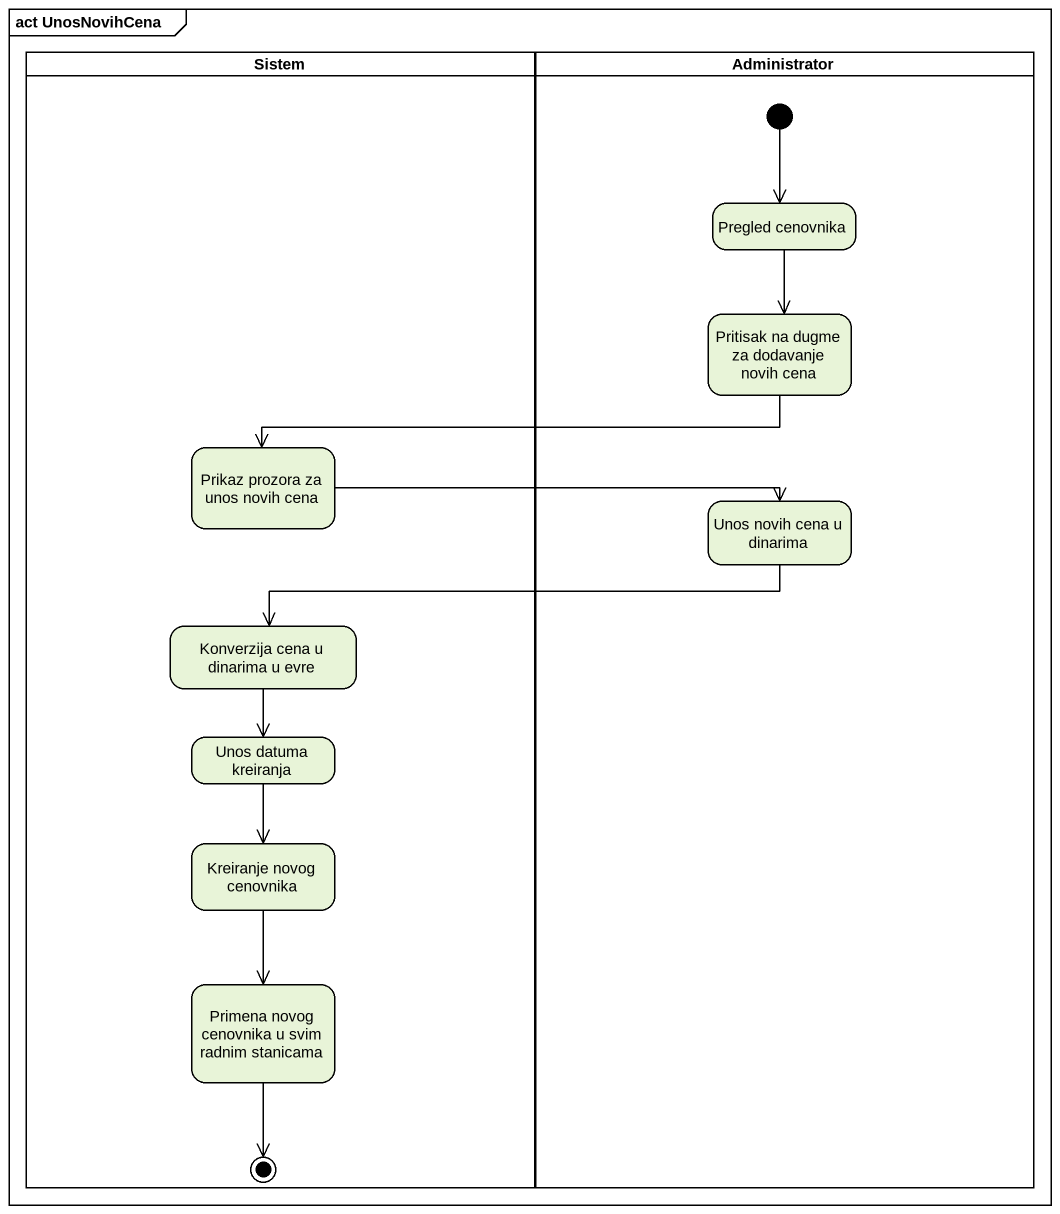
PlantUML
@startuml
mainframe act UnosNovihCena
hide empty description
state Sistem <<partition>> {
  state "Prikaz prozora za unos novih cena" as Prikaz_prozora_za_unos
  state "Konverzija cena u dinarima u evre" as Konverzija_cena_u_dinarima
  state "Unos datuma kreiranja" as Unos_datuma_kreiranja
  state "Kreiranje novog cenovnika" as Kreiranje_novog_cenovnika
  state "Primena novog cenovnika u svim radnim stanicama" as Primena_novog_cenovnika_u
  Primena_novog_cenovnika_u --> [*]
}
state Administrator <<partition>> {
  state "Pregled cenovnika" as Pregled_cenovnika
  state "Pritisak na dugme za dodavanje novih cena" as Pritisak_na_dugme_za
  state "Unos novih cena u dinarima" as Unos_novih_cena_u_dinarima
  [*] --> Pregled_cenovnika
}
Pregled_cenovnika --> Pritisak_na_dugme_za
Pritisak_na_dugme_za -left-> Prikaz_prozora_za_unos
Prikaz_prozora_za_unos -right-> Unos_novih_cena_u_dinarima
Unos_novih_cena_u_dinarima -left-> Konverzija_cena_u_dinarima
Konverzija_cena_u_dinarima --> Unos_datuma_kreiranja
Unos_datuma_kreiranja --> Kreiranje_novog_cenovnika
Kreiranje_novog_cenovnika --> Primena_novog_cenovnika_u
@enduml
